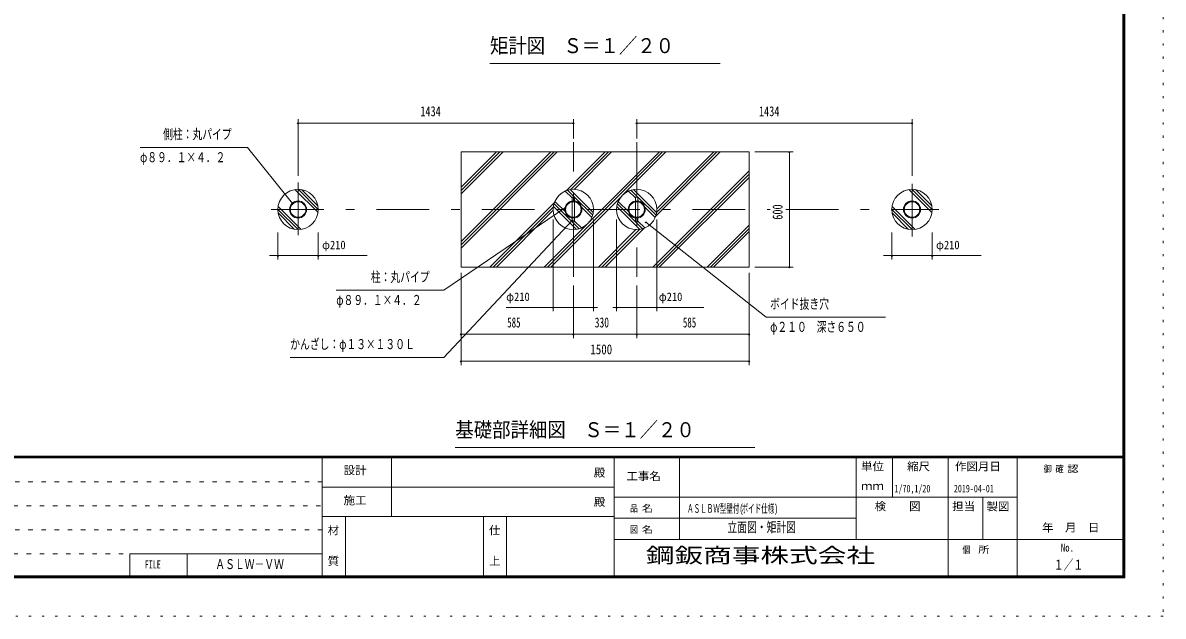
# Model space of a CAD drawing. Units: millimetres, scale not verified, with parts at other scales. Extents: x -34085 to 34091, y -14700 to 14700.
# Drawn here: x 13301 to 34091, y -14700 to -3885 of the extents above; entities that cross this region are included whole.
import ezdxf
from ezdxf.enums import TextEntityAlignment as Align

# ---------------------------------------------------------------- set-up
doc = ezdxf.new("R2010")
doc.units = ezdxf.units.MM
doc.header["$LTSCALE"] = 80
for name, pattern in [('USER1', [3, 1, -2]), ('USER3', [24, 12, -5, 2, -5]), ('USER4', [3, 0.5, -2.5])]:
    doc.linetypes.add(name, pattern=pattern)
doc.layers.add('0-1_0-F1TEXT', color=7, linetype='Continuous')
doc.layers.add('0-E_2-5DIM', color=7, linetype='Continuous')
for name, color, linetype, lineweight in [('0-6_2-02BOLD', 7, 'Continuous', 18), ('0-8_2-22CENTER', 3, 'USER3', 18), ('0-A_2-52DIM', 3, 'Continuous', 18), ('0-B_2-62HATCH', 2, 'Continuous', 18), ('0-C_F-F1PAPER', 5, 'Continuous', 18), ('0-D_F-E_J_ADD', 5, 'USER4', 18)]:
    doc.layers.add(name, color=color, linetype=linetype, lineweight=lineweight)
doc.styles.add('ＭＳ ゴシック', font='')
doc.styles.get('ＭＳ ゴシック').set_extended_font_data('MS Gothic')

msp = doc.modelspace()

# ---------------------------------------------------------------- linework, layer by layer
at = {"layer": '0-6_2-02BOLD'}
for p, q in [((23316.09, -7147.72), (23316.09, -7426.48)), ((23361.6, -7426.48), (23361.6, -7147.72)), ((24471.1, -7147.72), (24471.1, -7426.48)), ((24516.6, -7426.48), (24516.6, -7147.72)), ((23361.6, -7514.6), (23361.6, -7441.35)), ((24516.6, -7514.6), (24516.6, -7441.35))]:
    msp.add_line(p, q, dxfattribs=at)
msp.add_lwpolyline([(21291.35, -8337.1), (21291.35, -6237.09), (26541.35, -6237.09), (26541.35, -8337.1)], close=True, dxfattribs=at)
for points in [[(23361.6, -7132.84), (23361.6, -7059.6), (23316.09, -7059.6), (23316.09, -7132.84)], [(24516.6, -7132.84), (24516.6, -7059.6), (24471.1, -7059.6), (24471.1, -7132.84)], [(23316.09, -7441.35), (23316.09, -7514.6), (23361.6, -7514.6)], [(24471.1, -7441.35), (24471.1, -7514.6), (24516.6, -7514.6)]]:
    msp.add_lwpolyline(points, dxfattribs=at)
for centre, radius in [((18319.85, -7287.1), 367.5), ((23338.85, -7287.1), 367.5), ((24493.85, -7287.1), 367.5), ((29512.85, -7287.1), 367.5), ((18319.85, -7287.1), 155.93), ((18319.85, -7287.1), 141.22), ((23338.85, -7287.1), 155.93), ((23338.85, -7287.1), 141.22), ((24493.85, -7287.1), 155.93), ((24493.85, -7287.1), 141.22), ((29512.85, -7287.1), 155.93), ((29512.85, -7287.1), 141.22)]:
    msp.add_circle(centre, radius, dxfattribs=at)
at = {"layer": '0-8_2-22CENTER'}
for p, q in [((23338.85, -8512.1), (23338.85, -6062.09)), ((24493.85, -6062.1), (24493.85, -8512.1)), ((18319.85, -6797.1), (18319.85, -7777.1)), ((29512.85, -7777.1), (29512.85, -6797.1)), ((17829.85, -7287.1), (26923.48, -7287.1)), ((27211.2, -7287.1), (30002.85, -7287.1))]:
    msp.add_line(p, q, dxfattribs=at)
at = {"layer": '0-A_2-52DIM'}
for p, q in [((26016.35, -4627.1), (21816.35, -4627.1)), ((18333.85, -5712.53), (18305.85, -5712.53)), ((18319.85, -5642.53), (18319.85, -6675.54)), ((23338.85, -5712.53), (18319.85, -5712.53)), ((23352.84, -5712.53), (23324.84, -5712.53)), ((23338.85, -5992.62), (23338.85, -5642.53)), ((24507.85, -5712.53), (24479.85, -5712.53)), ((24493.85, -5642.53), (24493.85, -5992.62)), ((29512.85, -5712.53), (24493.85, -5712.53)), ((29526.85, -5712.53), (29498.85, -5712.53)), ((29512.85, -6675.54), (29512.85, -5642.53)), ((27346.34, -6237.09), (26646.35, -6237.09)), ((27290.35, -6237.09), (27262.35, -6237.09)), ((27276.35, -8337.1), (27276.35, -6237.09)), ((18230.63, -7179.44), (18202.63, -7179.44)), ((20976.35, -8757.1), (23194, -7251.66)), ((23208, -7251.66), (23180, -7251.66)), ((22971.35, -9142.1), (22971.35, -7470.1)), ((23338.16, -7482.49), (23310.16, -7482.49)), ((23706.34, -7470.1), (23706.34, -9142.1)), ((24126.35, -9142.1), (24126.35, -7470.1)), ((24861.34, -9142.1), (24861.34, -7470.1)), ((24673.78, -7516.12), (24645.78, -7516.12)), ((17952.34, -8197.1), (17952.34, -7707.1)), ((18687.35, -7707.1), (18687.35, -8197.1)), ((29145.34, -8197.1), (29145.34, -7707.1)), ((29880.34, -7707.1), (29880.34, -8197.1)), ((17796.95, -8127.1), (19579.84, -8127.1)), ((17966.34, -8127.1), (17938.34, -8127.1)), ((18701.35, -8127.1), (18673.35, -8127.1)), ((28989.95, -8127.1), (30772.84, -8127.1)), ((29159.34, -8127.1), (29131.34, -8127.1)), ((29894.34, -8127.1), (29866.34, -8127.1)), ((21291.35, -10122.1), (21291.35, -8442.1)), ((26541.35, -8442.1), (26541.35, -10122.1)), ((27346.34, -8337.1), (26646.35, -8337.1)), ((27290.35, -8337.1), (27262.35, -8337.1)), ((23338.85, -8671.36), (23338.85, -9632.1)), ((24493.85, -8671.36), (24493.85, -9632.1)), ((19016.35, -8757.1), (20976.35, -8757.1)), ((23776.34, -9072.1), (22113.85, -9072.1)), ((22985.35, -9072.1), (22957.35, -9072.1)), ((23720.34, -9072.1), (23692.34, -9072.1)), ((25718.84, -9072.1), (24056.34, -9072.1)), ((24140.35, -9072.1), (24112.35, -9072.1)), ((24875.34, -9072.1), (24847.34, -9072.1)), ((21305.35, -9562.1), (21277.35, -9562.1)), ((21291.35, -9562.1), (26541.35, -9562.1)), ((23352.84, -9562.1), (23324.84, -9562.1)), ((24507.85, -9562.1), (24479.85, -9562.1)), ((26555.35, -9562.1), (26527.35, -9562.1)), ((21305.35, -10052.1), (21277.35, -10052.1)), ((26541.35, -10052.1), (21291.35, -10052.1)), ((26555.35, -10052.1), (26527.35, -10052.1)), ((21186.34, -11627.1), (26646.35, -11627.1))]:
    msp.add_line(p, q, dxfattribs=at)
for points in [[(15438.56, -6154.69), (17398.55, -6154.69), (18216.63, -7179.44)], [(23324.16, -7482.49), (20976.35, -9982.1), (18176.35, -9982.1)], [(24659.78, -7516.12), (26856.34, -9247.1), (29026.34, -9247.1)]]:
    msp.add_lwpolyline(points, dxfattribs=at)
for centre in [(18319.85, -5712.53), (23338.84, -5712.53), (24493.85, -5712.53), (29512.85, -5712.53), (27276.35, -6237.09), (18216.63, -7179.44), (23194, -7251.66), (23324.16, -7482.49), (24659.78, -7516.12), (17952.34, -8127.1), (18687.35, -8127.1), (29145.34, -8127.1), (29880.34, -8127.1), (27276.35, -8337.1), (22971.35, -9072.1), (23706.34, -9072.1), (24126.35, -9072.1), (24861.34, -9072.1), (21291.35, -9562.1), (23338.84, -9562.1), (24493.85, -9562.1), (26541.35, -9562.1), (21291.35, -10052.1), (26541.35, -10052.1)]:
    msp.add_arc(centre, 14, 180, 0, dxfattribs=at)
at = {"layer": '0-B_2-62HATCH'}
for p, q in [((23045.85, -6237.09), (21291.35, -7991.6)), ((21291.35, -7932.2), (22986.45, -6237.09)), ((22927.05, -6237.09), (21291.35, -7872.8)), ((21291.35, -7001.65), (22055.9, -6237.09)), ((21996.5, -6237.09), (21291.35, -6942.25)), ((21291.35, -6882.85), (21937.1, -6237.09)), ((22866.35, -8337.1), (24966.35, -6237.09)), ((23211.87, -6942.23), (23917, -6237.09)), ((23976.4, -6237.09), (23290.73, -6922.76)), ((23353.03, -6919.87), (24035.8, -6237.09)), ((24906.96, -6237.09), (23618.39, -7525.66)), ((25025.75, -6237.09), (24255.3, -7007.54)), ((24838.71, -7414.08), (26015.69, -6237.09)), ((25956.3, -6237.09), (24858.19, -7335.21)), ((24861.08, -7272.92), (25896.9, -6237.09)), ((24786.86, -8337.1), (26541.35, -6582.6)), ((26541.35, -6642), (24846.24, -8337.1)), ((24905.64, -8337.1), (26541.35, -6701.39)), ((18683.02, -7343.38), (18263.56, -6923.93)), ((18318.63, -6919.6), (18687.35, -7288.32)), ((18681.78, -7223.35), (18383.59, -6925.17)), ((24214.29, -7048.55), (22925.75, -8337.1)), ((23316.09, -7076.26), (23190.65, -6950.8)), ((23358.83, -7059.6), (23234.09, -6934.85)), ((23282.57, -6923.93), (23702.01, -7343.38)), ((23691.1, -7391.86), (23361.6, -7062.36)), ((24471.1, -7076.26), (24345.65, -6950.8)), ((24389.09, -6934.85), (24513.84, -7059.6)), ((24857.01, -7343.38), (24437.56, -6923.93)), ((24516.6, -7062.36), (24846.1, -7391.86)), ((29456.56, -6923.93), (29876.01, -7343.38)), ((29880.34, -7288.32), (29511.62, -6919.6)), ((29576.59, -6925.17), (29874.78, -7223.35)), ((17956.68, -7230.82), (18376.12, -7650.26)), ((21817, -8337.1), (22993.97, -7160.12)), ((22974.51, -7238.99), (21876.4, -8337.1)), ((22975.69, -7230.82), (23395.13, -7650.26)), ((22986.59, -7182.33), (23316.09, -7511.83)), ((23187.27, -7323.6), (23002.56, -7138.89)), ((23375.35, -7135.5), (23361.6, -7121.76)), ((23490.44, -7250.6), (23675.14, -7435.3)), ((24130.69, -7230.82), (24550.13, -7650.26)), ((24471.1, -7511.83), (24141.6, -7182.33)), ((24157.56, -7138.89), (24342.26, -7323.6)), ((24530.35, -7135.5), (24516.6, -7121.76)), ((24830.15, -7435.3), (24645.44, -7250.6)), ((29149.68, -7230.82), (29569.12, -7650.26)), ((18321.06, -7654.59), (17952.35, -7285.88)), ((17957.92, -7350.85), (18256.1, -7649.03)), ((21935.8, -8337.1), (22971.62, -7301.27)), ((23316.09, -7452.44), (23302.35, -7438.69)), ((24457.35, -7438.69), (24471.1, -7452.44)), ((29514.06, -7654.59), (29145.35, -7285.88)), ((29150.91, -7350.85), (29449.1, -7649.03)), ((23577.4, -7566.64), (22806.95, -8337.1)), ((23318.86, -7514.6), (23443.61, -7639.35)), ((23487.05, -7623.39), (23361.6, -7497.94)), ((23796.9, -8337.1), (24479.68, -7654.32)), ((24541.96, -7651.43), (23856.3, -8337.1)), ((24620.83, -7631.96), (23915.7, -8337.1)), ((24598.61, -7639.35), (24473.86, -7514.6)), ((24516.6, -7497.94), (24642.05, -7623.39)), ((26541.35, -7572.55), (25776.8, -8337.1)), ((25836.2, -8337.1), (26541.35, -7631.95)), ((26541.35, -7691.34), (25895.6, -8337.1))]:
    msp.add_line(p, q, dxfattribs=at)
at = {"layer": '0-C_F-F1PAPER'}
for p, q in [((33356.46, -11781), (-6753.54, -11781)), ((-6753.54, -11784.5), (33356.46, -11784.5)), ((33356.46, -11788), (-6753.54, -11788)), ((-6753.54, -11791.5), (33356.46, -11791.5)), ((33356.46, -11795), (-6753.54, -11795)), ((-6753.54, -11798.5), (33356.46, -11798.5)), ((33356.46, -11802), (-6753.54, -11802)), ((-6753.54, -11805.5), (33356.46, -11805.5)), ((33356.46, -11809), (-6753.54, -11809)), ((-6753.54, -11812.5), (33356.46, -11812.5)), ((33356.46, -11816), (-6753.54, -11816)), ((18761.47, -14000), (18761.47, -11816)), ((20021.47, -11816), (20021.47, -12880)), ((24081.47, -11816), (24081.47, -14000)), ((25271.47, -13300), (25271.47, -11816)), ((28491.47, -13300), (28491.47, -11816)), ((29156.47, -11816), (29156.47, -12530)), ((30171.47, -14000), (30171.47, -11816)), ((31431.47, -14000), (31431.47, -11816)), ((24081.47, -12348), (18761.47, -12348)), ((31431.47, -12530), (24081.47, -12530)), ((30801.46, -12530), (30801.46, -13300)), ((18761.47, -12880), (24081.47, -12880)), ((19181.46, -12880), (19181.46, -14000)), ((21701.46, -14000), (21701.46, -12880)), ((22121.46, -12880), (22121.46, -14000)), ((24081.47, -12915), (28491.47, -12915)), ((24081.47, -13300), (33391.46, -13300)), ((15250.27, -13563.2), (18761.47, -13563.2)), ((15250.27, -13563.2), (15250.27, -14000)), ((16300.27, -14000), (16300.27, -13563.2))]:
    msp.add_line(p, q, dxfattribs=at)
at = {"layer": '0-C_F-F1PAPER', "color": 6, "linetype": 'USER1'}
for p, q in [((18761.47, -12252.8), (-6788.54, -12252.8)), ((-6788.54, -12689.6), (18761.47, -12689.6)), ((18761.47, -13126.4), (-6788.54, -13126.4)), ((-6788.54, -13563.2), (15250.27, -13563.2))]:
    msp.add_line(p, q, dxfattribs=at)
at = {"layer": '0-C_F-F1PAPER'}
for points in [[(33391.46, -14000), (33391.46, 14140), (-6788.54, 14140), (-6788.54, -14000)], [(33387.96, -13996.5), (33387.96, 14136.5), (-6785.04, 14136.5), (-6785.04, -13996.5)], [(33384.46, -13993), (-6781.54, -13993), (-6781.54, 14133), (33384.46, 14133)], [(33380.96, -13989.5), (33380.96, 14129.5), (-6778.04, 14129.5), (-6778.04, -13989.5)], [(33377.46, -13986), (-6774.54, -13986), (-6774.54, 14126), (33377.46, 14126)], [(33373.96, -13982.5), (33373.96, 14122.5), (-6771.04, 14122.5), (-6771.04, -13982.5)], [(33370.46, -13979), (-6767.54, -13979), (-6767.54, 14119), (33370.46, 14119)], [(33366.96, -13975.5), (33366.96, 14115.5), (-6764.04, 14115.5), (-6764.04, -13975.5)], [(33363.46, -13972), (33363.46, 14112), (-6760.54, 14112), (-6760.54, -13972)], [(33359.96, -13968.5), (33359.96, 14108.5), (-6757.04, 14108.5), (-6757.04, -13968.5)], [(33356.46, -13965), (-6753.54, -13965), (-6753.54, 14105), (33356.46, 14105)]]:
    msp.add_lwpolyline(points, close=True, dxfattribs=at)
at = {"layer": '0-D_F-E_J_ADD'}
msp.add_lwpolyline([(34091.46, -14700), (-7488.54, -14700), (-7488.54, 14700), (34091.46, 14700)], close=True, dxfattribs=at)

# ---------------------------------------------------------------- texts
at = {"layer": '0-1_0-F1TEXT', "style": 'ＭＳ ゴシック'}
for s, height, width, p in [('1/70,1/20', 136.8, 0.65, (29193.12, -12483.38)), ('2019-04-01', 136.8, 0.65, (30276.46, -12483.38)), ('ＡＳＬＢＷ型壁付(', 155, 0.55, (25411.46, -12862.5)), ('ボイド仕様)', 155, 0.55, (26405.17, -12862.5)), ('立面図・矩計図', 182.3, 0.7, (26146.46, -13222.63)), ('ＡＳＬＷ－ＶＷ', 182.3, 0.7, (16810.69, -13896.73)), ('１／１', 182.3, 0.7, (32096.46, -13908.29))]:
    msp.add_text(s, height=height, dxfattribs=dict(at, width=width)).set_placement(p, align=Align.BOTTOM_LEFT)
at = {"layer": '0-A_2-52DIM', "color": 7, "style": 'ＭＳ ゴシック'}
for s, height, width, p in [('矩計図\u3000Ｓ＝１／２０', 273.5, 0.9, (21816.35, -4519.79)), ('1434', 182.3, 0.75, (20548.62, -5642.53)), ('1434', 182.3, 0.75, (26722.62, -5642.53)), ('側柱：丸パイプ', 182.3, 0.7, (15858.55, -6059.82)), ('φ８９．１×４．２', 182.3, 0.7, (15438.56, -6479.83)), ('φ210', 155, 0.9, (18757.35, -8057.1)), ('φ210', 155, 0.9, (29950.34, -8057.1)), ('柱：丸パイプ', 182.3, 0.7, (19646.35, -8662.23)), ('φ８９．１×４．２', 182.3, 0.7, (19016.35, -9082.23)), ('φ210', 155, 0.9, (22113.85, -9002.09)), ('φ210', 155, 0.9, (24896.35, -9002.09)), ('ボイド抜き穴', 182.3, 0.7, (26926.34, -9152.22)), ('585', 182.3, 0.65, (22133.24, -9492.1)), ('330', 182.3, 0.7, (23727.59, -9492.1)), ('585', 182.3, 0.65, (25335.74, -9492.1)), ('φ２１０\u3000深さ６５０', 182.3, 0.7, (26926.34, -9572.23)), ('かんざし：φ１３×１３０Ｌ', 182.3, 0.7, (18176.35, -9887.22)), ('1500', 182.3, 0.8, (23648.97, -9982.1)), ('基礎部詳細図\u3000Ｓ＝１／２０', 273.5, 0.9, (21186.34, -11519.79))]:
    msp.add_text(s, height=height, dxfattribs=dict(at, width=width)).set_placement(p, align=Align.BOTTOM_LEFT)
at = {"layer": '0-A_2-52DIM', "color": 7, "style": 'ＭＳ ゴシック', "width": 0.75}
msp.add_text('600', height=182.3, rotation=90, dxfattribs=at).set_placement((27206.34, -7473.1), align=Align.BOTTOM_LEFT)
at = {"layer": '0-C_F-F1PAPER', "color": 7, "style": 'ＭＳ ゴシック'}
for s, height, width, p in [('設計', 145.9, 1.05, (19149.97, -12157.36)), ('殿', 145.9, 1.05, (23710.46, -12202.1)), ('工事名', 145.9, 1.05, (24305.46, -12265.1)), ('単位', 145.9, 1.05, (28582.46, -12086.6)), ('縮尺', 145.9, 1.05, (29422.47, -12086.6)), ('作図月日', 145.9, 1.05, (30295.92, -12088.03)), ('御 ', 124, 0.85, (31911.32, -12116.2)), ('確 ', 124, 0.85, (32127.46, -12116.2)), ('認', 124, 1.2, (32343.6, -12116.2)), ('ｍｍ', 145.9, 1.05, (28582.46, -12443.6)), ('施工', 145.9, 1.05, (19149.97, -12706.1)), ('殿', 145.9, 1.05, (23710.46, -12734.1)), ('品 ', 124, 0.85, (24370.22, -12834.5)), ('名', 124, 1.2, (24586.36, -12834.5)), ('検\u3000\u3000図', 145.9, 1.05, (28830.96, -12814.6)), ('担当', 145.9, 1.05, (30244.97, -12814.6)), ('製図', 145.9, 1.05, (30869.34, -12818.04)), ('材', 145.9, 1.05, (18859.47, -13252.1)), ('仕', 145.9, 1.05, (21799.46, -13252.1)), ('図 ', 124, 0.85, (24370.22, -13219.5)), ('名', 124, 1.2, (24586.36, -13219.5)), ('\u3000年\u3000月\u3000日', 145.9, 1.05, (31674.7, -13202.3)), ('個  ', 124, 0.85, (30430.47, -13587)), ('所', 124, 1.2, (30718.65, -13587)), ('No.', 145.9, 0.8, (32225.97, -13567.1)), ('FILE', 145.9, 0.7, (15525.02, -13873.7)), ('質', 145.9, 1.05, (18859.47, -13812.1)), ('上', 145.9, 1.05, (21799.46, -13812.1))]:
    msp.add_text(s, height=height, dxfattribs=dict(at, width=width)).set_placement(p, align=Align.BOTTOM_LEFT)
at = {"layer": '0-E_2-5DIM', "style": 'ＭＳ ゴシック', "width": 1.4}
msp.add_text('鋼鈑商事株式会社', height=273.5, dxfattribs=at).set_placement((24659.96, -13808.88), align=Align.BOTTOM_LEFT)

doc.saveas('drawing.dxf')
